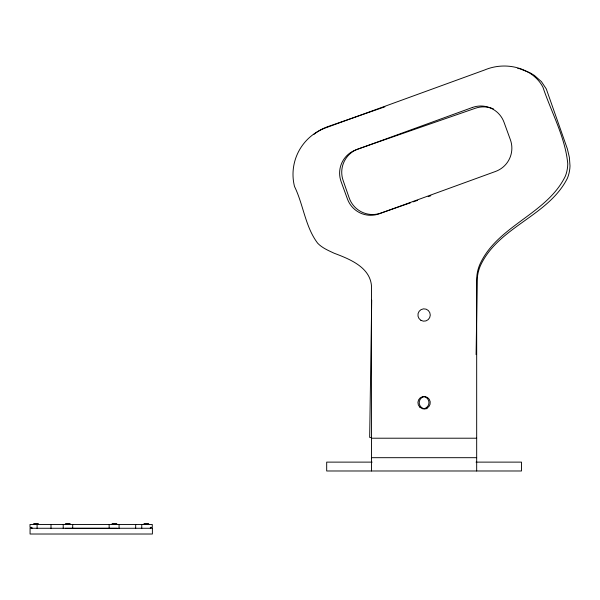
<?xml version="1.0" encoding="UTF-8"?>
<svg xmlns="http://www.w3.org/2000/svg" width="600" height="600" viewBox="0 0 600 600"><rect width="100%" height="100%" fill="white"/><g stroke="black" fill="none" stroke-linecap="round" stroke-linejoin="round"><path stroke-width="0.9" d="M31.92 528.338L31.92 527.377L30 527.377L30 524.475L152.28 524.475L152.28 527.377L150.368 527.377L150.368 528.338M371.707 300.15L369.668 437.415L371.528 437.445M476.1 354.63L477.195 280.59A38.97 38.97 0 0 1 480.293 265.95C498.195 226.68 548.385 216.225 567.472 178.11A35.707 35.707 0 0 0 570 165.922L569.4 157.493L567.352 148.852L546.3 88.95L541.447 81.653L534.293 75.36L529.957 72.765L520.305 68.963M384.915 106.8L328.35 126.442A49.485 49.485 0 0 0 313.837 134.415M410.588 202.763L380.663 213.15A24.742 24.742 0 0 1 349.178 197.895L343.095 180.368A24.742 24.742 0 0 1 358.35 148.882L475.395 108.24A24.742 24.742 0 0 1 493.522 108.99M413.228 201.847L417.63 200.317M428.19 196.65L430.83 195.735M371.49 438.21L476.678 438.21M371.49 457.688L476.678 457.688M372.142 462.12L326.685 462.12L326.685 470.985L521.482 470.985L521.482 462.12L476.025 462.12M33.773 523.852L38.265 523.852M65.558 523.852L70.058 523.852M112.208 523.852L116.7 523.852M144.097 523.852L148.59 523.852M33.495 524.085L38.543 524.085M65.28 524.085L70.335 524.085M111.922 524.085L116.977 524.085M143.812 524.085L148.868 524.085M65.265 528.338L117.023 528.338M517.778 68.392L519.465 68.775M476.678 470.985L476.678 279.81A38.97 38.97 0 0 1 479.558 265.118C496.875 225.593 546.908 214.395 565.425 176.002A35.707 35.707 0 0 0 567.773 163.778C565.192 136.898 551.385 112.493 542.933 87.165C540.112 81.713 535.808 77.153 530.722 73.748C517.215 64.89 499.515 63.69 484.695 69.96L325.56 127.882A49.485 49.485 0 0 0 294.502 186.465C303.442 204.69 305.235 226.86 317.685 243.233C322.207 247.98 328.335 250.493 334.147 253.23C349.38 258.983 370.035 267.038 371.49 285.983L371.49 470.985M141.757 524.475L141.757 528.338M135.675 524.475L135.675 528.338M119.07 524.475L119.07 528.338M109.14 524.475L109.14 528.338M72.705 524.475L72.705 528.338M63.21 524.475L63.21 528.338M51 524.475L51 528.338M37.095 524.475L37.095 528.338M427.072 408.607A6.188 6.188 0 0 1 419.265 403.56A6.188 6.188 0 0 1 425.295 396.472M422.88 396.472A6.188 6.188 0 0 1 428.97 402.75A6.188 6.188 0 0 1 422.692 408.84M472.32 107.505L355.89 149.88A24.742 24.742 0 0 0 341.1 181.59L347.452 199.02A24.742 24.742 0 0 0 379.163 213.81L495.585 171.435A24.742 24.742 0 0 0 510.375 139.725L504.03 122.288A24.742 24.742 0 0 0 472.32 107.498M152.392 528.27L30.068 528.27L30.068 534.015L152.392 534.015L152.392 528.27M420.915 320.317A6.188 6.188 0 0 0 430.268 315.105A6.188 6.188 0 0 0 421.072 309.608A6.188 6.188 0 0 0 420.915 320.317M419.715 407.04A6.188 6.188 0 0 0 430.058 404.272A6.188 6.188 0 0 0 422.482 396.697A6.188 6.188 0 0 0 419.715 407.04"/></g></svg>
